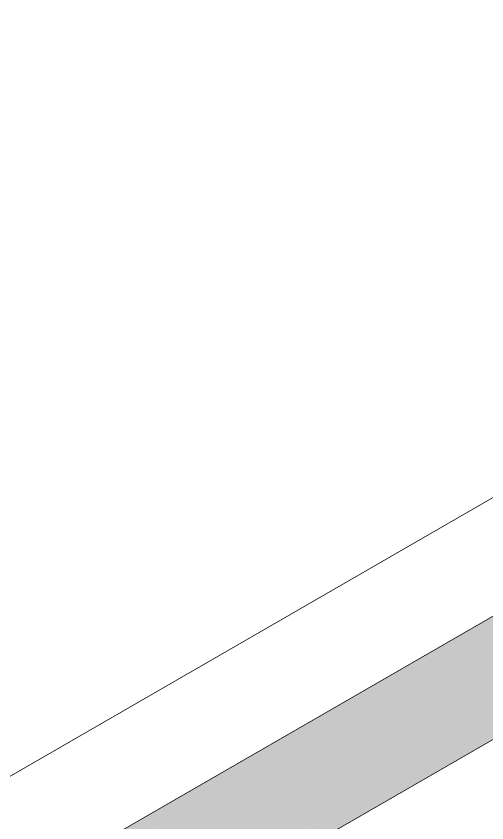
# Model space of a CAD drawing. Header units: millimetres. Extents: x -3207 to 1412, y 342 to 5433.
# Drawn here: x -1757.2 to -1479.5, y 1775.5 to 2251.8 of the extents above; entities that cross this region are included whole.
import ezdxf

# ---------------------------------------------------------------- set-up
doc = ezdxf.new("R2010")
doc.units = ezdxf.units.MM
doc.layers.add('A-_ANNOTSPNO_A', color=7, linetype='Continuous', lineweight=9)
doc.layers.add('M-_WATR----_E', color=5, linetype='Continuous', lineweight=9)

msp = doc.modelspace()

# ---------------------------------------------------------------- hatches: boundary and pattern name
at = {"layer": 'M-_WATR----_E'}
for points in [[(-1789.93, 1705.54), (-1459.46, 1896.34), (-1453.03, 1910.7), (-1799.38, 1710.71), (-1793.68, 1708.28)], [(-1767.65, 1666.96), (-1464.19, 1842.17), (-1464.19, 1844.16), (-1464.68, 1844.44), (-1468.24, 1847.36), (-1469.86, 1849.62), (-1470.54, 1852.61), (-1470.54, 1870.57), (-1469.86, 1873.56), (-1469.02, 1874.99), (-1459.46, 1896.34), (-1789.87, 1705.5), (-1786.81, 1703.27), (-1779.5, 1695.18), (-1774.9, 1688.43), (-1770.71, 1679.71), (-1768.06, 1670.8), (-1767.66, 1667.03)], [(-1767.91, 1656.16), (-1464.19, 1831.78), (-1464.19, 1842.17), (-1767.65, 1666.91), (-1767.28, 1661.35), (-1767.81, 1657.04)]]:
    msp.add_hatch(color=47, dxfattribs=at).paths.add_polyline_path(points)

# ---------------------------------------------------------------- linework, layer by layer
at = {"layer": 'A-_ANNOTSPNO_A'}
msp.add_line((-2757.99, 1227.4), (-570.88, 2490.12), dxfattribs=at)
at = {"layer": 'M-_WATR----_E', "color": 66, "lineweight": 20}
for p, q in [((-1452.3, 1911.13), (-1809.43, 1704.94)), ((-1777.93, 1650.38), (-1464.17, 1831.52))]:
    msp.add_line(p, q, dxfattribs=at)

doc.saveas('drawing.dxf')
